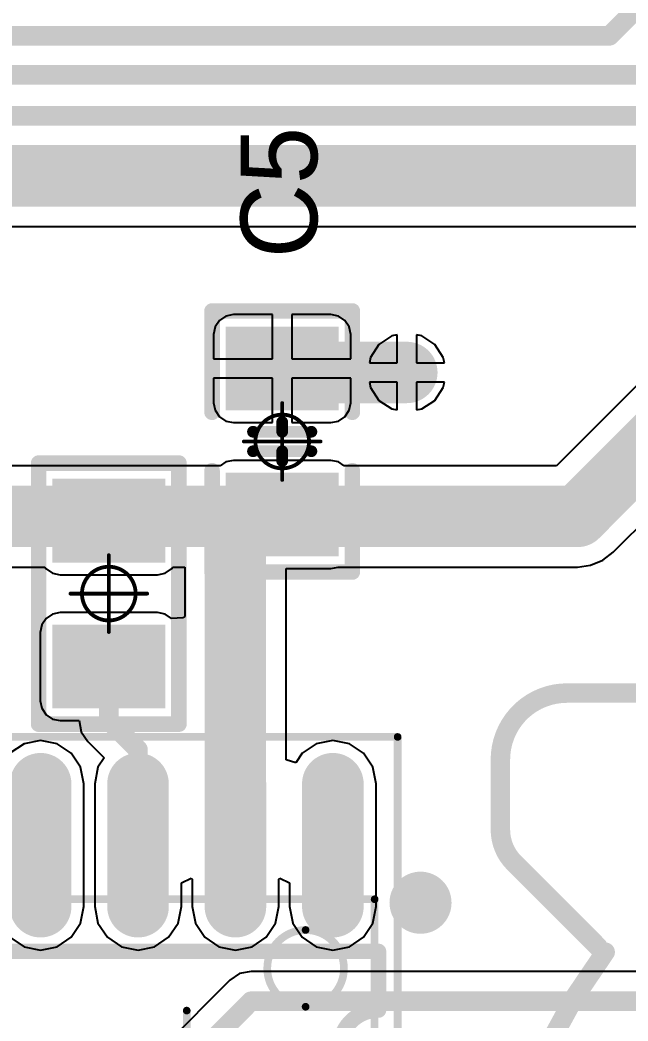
# Model space of a CAD drawing. Header units: millimetres. Extents: x 0.99 to 9.85, y 0.8 to 4.18.
# Drawn here: x 7.926 to 8.238, y 1.801 to 2.314 of the extents above; entities that cross this region are included whole.
import ezdxf

# ---------------------------------------------------------------- set-up
doc = ezdxf.new("R2010")
doc.units = ezdxf.units.MM
doc.header["$MEASUREMENT"] = 0
for name, color, linetype in [('BottomLayer', 5, 'Continuous'), ('BottomSolder', 6, 'Continuous'), ('Mechanical13', 56, 'Continuous'), ('Mechanical15', 56, 'Continuous'), ('MultiLayer', 9, 'Continuous'), ('TopLayer', 1, 'Continuous'), ('TopOverlay', 2, 'Continuous'), ('TopPaste', 8, 'Continuous'), ('TopSolder', 216, 'Continuous'), ('ViaHoleLayer', 16, 'Continuous')]:
    doc.layers.add(name, color=color, linetype=linetype)

# ---------------------------------------------------------------- blocks, each defined once
blk = doc.blocks.new('C_0805_L_6')
at = {"layer": 'Mechanical15', "const_width": 0.00197}
for points in [[(0, -0.01969), (0, 0.01969)], [(0, -0.01969), (0, 0.01969)], [(0.01969, 0), (-0.01969, 0)], [(0.01969, 0), (-0.01969, 0)]]:
    blk.add_lwpolyline(points, dxfattribs=at)
at = {"layer": 'Mechanical15'}
for points, const_width in [([(-0.00049, 0.01969, 1), (0.00049, 0.01969, 1)], 0.000984), ([(-0.00049, 0.01969, 1), (0.00049, 0.01969, 1)], 0.000984), ([(0.01378, 0, 1), (-0.01378, 0, 1)], 0.00197), ([(0.01378, 0, 1), (-0.01378, 0, 1)], 0.00197), ([(-0.02018, 0, 1), (-0.01919, 0, 1)], 0.000984), ([(-0.02018, 0, 1), (-0.01919, 0, 1)], 0.000984), ([(-0.01427, 0, 1), (-0.01329, 0, 1)], 0.000984), ([(-0.01427, 0, 1), (-0.01329, 0, 1)], 0.000984), ([(0.01329, 0, 1), (0.01427, 0, 1)], 0.000984), ([(0.01329, 0, 1), (0.01427, 0, 1)], 0.000984), ([(0.01919, 0, 1), (0.02018, 0, 1)], 0.000984), ([(0.01919, 0, 1), (0.02018, 0, 1)], 0.000984), ([(-0.00049, -0.01969, 1), (0.00049, -0.01969, 1)], 0.000984), ([(-0.00049, -0.01969, 1), (0.00049, -0.01969, 1)], 0.000984)]:
    blk.add_lwpolyline(points, format="xyb", close=True, dxfattribs=dict(at, const_width=const_width))
at = {"layer": 'TopLayer'}
for points in [[(-0.0199, -0.025), (-0.0199, 0.025), (-0.0549, -0.025), (-0.0549, 0.025)], [(0.0549, -0.025), (0.0549, 0.025), (0.0199, -0.025), (0.0199, 0.025)]]:
    blk.add_solid(points, dxfattribs=at)
at = {"layer": 'TopOverlay'}
for points, const_width in [([(-0.06693, -0.036), (-0.06693, 0.036)], 0.008), ([(-0.015, 0.036), (-0.06693, 0.036)], 0.008), ([(0.06693, 0.036), (0.015, 0.036)], 0.008), ([(0.06693, -0.036), (0.06693, 0.036)], 0.008), ([(-0.005, -0.015), (-0.005, 0.015)], 0.006), ([(0.005, -0.015), (0.005, 0.015)], 0.006), ([(-0.005, 0), (-0.01, 0)], 0.006), ([(0.01, 0), (0.005, 0)], 0.006), ([(-0.015, -0.036), (-0.06693, -0.036)], 0.008), ([(0.06693, -0.036), (0.015, -0.036)], 0.008)]:
    blk.add_lwpolyline(points, dxfattribs=dict(at, const_width=const_width))
for points, const_width in [([(-0.06893, 0.036, 1), (-0.06493, 0.036, 1)], 0.004), ([(-0.06893, 0.036, 1), (-0.06493, 0.036, 1)], 0.004), ([(-0.017, 0.036, 1), (-0.013, 0.036, 1)], 0.004), ([(0.013, 0.036, 1), (0.017, 0.036, 1)], 0.004), ([(0.06493, 0.036, 1), (0.06893, 0.036, 1)], 0.004), ([(0.06493, 0.036, 1), (0.06893, 0.036, 1)], 0.004), ([(-0.0065, 0.015, 1), (-0.0035, 0.015, 1)], 0.003), ([(0.0035, 0.015, 1), (0.0065, 0.015, 1)], 0.003), ([(-0.0115, 0, 1), (-0.0085, 0, 1)], 0.003), ([(-0.0065, 0, 1), (-0.0035, 0, 1)], 0.003), ([(0.0035, 0, 1), (0.0065, 0, 1)], 0.003), ([(0.0085, 0, 1), (0.0115, 0, 1)], 0.003), ([(-0.0065, -0.015, 1), (-0.0035, -0.015, 1)], 0.003), ([(0.0035, -0.015, 1), (0.0065, -0.015, 1)], 0.003), ([(-0.06893, -0.036, 1), (-0.06493, -0.036, 1)], 0.004), ([(-0.06893, -0.036, 1), (-0.06493, -0.036, 1)], 0.004), ([(-0.017, -0.036, 1), (-0.013, -0.036, 1)], 0.004), ([(0.013, -0.036, 1), (0.017, -0.036, 1)], 0.004), ([(0.06493, -0.036, 1), (0.06893, -0.036, 1)], 0.004), ([(0.06493, -0.036, 1), (0.06893, -0.036, 1)], 0.004)]:
    blk.add_lwpolyline(points, format="xyb", close=True, dxfattribs=dict(at, const_width=const_width))
at = {"layer": 'TopPaste'}
for points in [[(-0.0199, -0.025), (-0.0199, 0.025), (-0.0549, -0.025), (-0.0549, 0.025)], [(0.0549, -0.025), (0.0549, 0.025), (0.0199, -0.025), (0.0199, 0.025)]]:
    blk.add_solid(points, dxfattribs=at)
at = {"layer": 'TopSolder'}
for points in [[(-0.0159, -0.029), (-0.0159, 0.029), (-0.0589, -0.029), (-0.0589, 0.029)], [(0.0589, -0.029), (0.0589, 0.029), (0.0159, -0.029), (0.0159, 0.029)]]:
    blk.add_solid(points, dxfattribs=at)
blk = doc.blocks.new('R_0805_L_33')
at = {"layer": 'Mechanical15', "const_width": 0.00197}
for points in [[(0, -0.01969), (0, 0.01969)], [(0.01969, 0), (-0.01969, 0)]]:
    blk.add_lwpolyline(points, dxfattribs=at)
at = {"layer": 'Mechanical15'}
for points, const_width in [([(-0.00049, 0.01969, 1), (0.00049, 0.01969, 1)], 0.000984), ([(0.01378, 0, 1), (-0.01378, 0, 1)], 0.00197), ([(-0.02018, 0, 1), (-0.01919, 0, 1)], 0.000984), ([(-0.01427, 0, 1), (-0.01329, 0, 1)], 0.000984), ([(0.01329, 0, 1), (0.01427, 0, 1)], 0.000984), ([(0.01919, 0, 1), (0.02018, 0, 1)], 0.000984), ([(-0.00049, -0.01969, 1), (0.00049, -0.01969, 1)], 0.000984)]:
    blk.add_lwpolyline(points, format="xyb", close=True, dxfattribs=dict(at, const_width=const_width))
at = {"layer": 'TopLayer'}
for points in [[(-0.0199, -0.025), (-0.0199, 0.025), (-0.0549, -0.025), (-0.0549, 0.025)], [(0.0549, -0.025), (0.0549, 0.025), (0.0199, -0.025), (0.0199, 0.025)]]:
    blk.add_solid(points, dxfattribs=at)
at = {"layer": 'TopOverlay', "const_width": 0.008}
for points in [[(0.06693, 0.036), (-0.06693, 0.036)], [(-0.06693, -0.036), (-0.06693, 0.036)], [(0.06693, -0.036), (0.06693, 0.036)], [(0.06693, -0.036), (-0.06693, -0.036)]]:
    blk.add_lwpolyline(points, dxfattribs=at)
at = {"layer": 'TopOverlay', "const_width": 0.004}
for points in [[(-0.06893, 0.036, 1), (-0.06493, 0.036, 1)], [(-0.06893, 0.036, 1), (-0.06493, 0.036, 1)], [(0.06493, 0.036, 1), (0.06893, 0.036, 1)], [(0.06493, 0.036, 1), (0.06893, 0.036, 1)], [(-0.06893, -0.036, 1), (-0.06493, -0.036, 1)], [(-0.06893, -0.036, 1), (-0.06493, -0.036, 1)], [(0.06493, -0.036, 1), (0.06893, -0.036, 1)], [(0.06493, -0.036, 1), (0.06893, -0.036, 1)]]:
    blk.add_lwpolyline(points, format="xyb", close=True, dxfattribs=at)
at = {"layer": 'TopPaste'}
for points in [[(-0.0199, -0.025), (-0.0199, 0.025), (-0.0549, -0.025), (-0.0549, 0.025)], [(0.0549, -0.025), (0.0549, 0.025), (0.0199, -0.025), (0.0199, 0.025)]]:
    blk.add_solid(points, dxfattribs=at)
at = {"layer": 'TopSolder'}
for points in [[(-0.0159, -0.029), (-0.0159, 0.029), (-0.0589, -0.029), (-0.0589, 0.029)], [(0.0589, -0.029), (0.0589, 0.029), (0.0159, -0.029), (0.0159, 0.029)]]:
    blk.add_solid(points, dxfattribs=at)
blk = doc.blocks.new('SOIC_8_65')
at = {"layer": 'Mechanical13', "const_width": 0.00394}
for points in [[(0.07677, 0.09646), (-0.07677, 0.09646)], [(-0.07677, -0.09646), (-0.07677, 0.09646)], [(0.07677, -0.09646), (0.07677, 0.09646)], [(0.07677, -0.09646), (-0.07677, -0.09646)]]:
    blk.add_lwpolyline(points, dxfattribs=at)
at = {"layer": 'Mechanical13'}
for points, const_width in [([(-0.07776, 0.09646, 1), (-0.07579, 0.09646, 1)], 0.00197), ([(-0.07776, 0.09646, 1), (-0.07579, 0.09646, 1)], 0.00197), ([(0.07579, 0.09646, 1), (0.07776, 0.09646, 1)], 0.00197), ([(0.07579, 0.09646, 1), (0.07776, 0.09646, 1)], 0.00197), ([(-0.02165, 0.06102, 1), (-0.06102, 0.06102, 1)], 0.00394), ([(-0.06201, 0.06102, 1), (-0.06004, 0.06102, 1)], 0.00197), ([(-0.02264, 0.06102, 1), (-0.02067, 0.06102, 1)], 0.00197), ([(-0.07776, -0.09646, 1), (-0.07579, -0.09646, 1)], 0.00197), ([(-0.07776, -0.09646, 1), (-0.07579, -0.09646, 1)], 0.00197), ([(0.07579, -0.09646, 1), (0.07776, -0.09646, 1)], 0.00197), ([(0.07579, -0.09646, 1), (0.07776, -0.09646, 1)], 0.00197)]:
    blk.add_lwpolyline(points, format="xyb", close=True, dxfattribs=dict(at, const_width=const_width))
at = {"layer": 'Mechanical15', "const_width": 0.00394}
for points in [[(0.16, 0.10827), (-0.16, 0.10827)], [(-0.16, -0.10827), (-0.16, 0.10827)], [(0.16, -0.10827), (0.16, 0.10827)], [(0, -0.01969), (0, 0.01969)], [(0.01969, 0), (-0.01969, 0)], [(0.16, -0.10827), (-0.16, -0.10827)]]:
    blk.add_lwpolyline(points, dxfattribs=at)
at = {"layer": 'Mechanical15', "const_width": 0.00197}
for points in [[(-0.16098, 0.10827, 1), (-0.15902, 0.10827, 1)], [(-0.16098, 0.10827, 1), (-0.15902, 0.10827, 1)], [(0.15902, 0.10827, 1), (0.16098, 0.10827, 1)], [(0.15902, 0.10827, 1), (0.16098, 0.10827, 1)], [(-0.00098, 0.01969, 1), (0.00098, 0.01969, 1)], [(-0.02067, 0, 1), (-0.0187, 0, 1)], [(0.0187, 0, 1), (0.02067, 0, 1)], [(-0.00098, -0.01969, 1), (0.00098, -0.01969, 1)], [(-0.16098, -0.10827, 1), (-0.15902, -0.10827, 1)], [(-0.16098, -0.10827, 1), (-0.15902, -0.10827, 1)], [(0.15902, -0.10827, 1), (0.16098, -0.10827, 1)], [(0.15902, -0.10827, 1), (0.16098, -0.10827, 1)]]:
    blk.add_lwpolyline(points, format="xyb", close=True, dxfattribs=at)
at = {"layer": 'TopLayer', "const_width": 0.02362}
for points in [[(-0.13598, 0.075), (-0.07299, 0.075)], [(0.07299, 0.075), (0.13598, 0.075)], [(-0.13598, 0.025), (-0.07299, 0.025)], [(0.07299, 0.025), (0.13598, 0.025)], [(-0.13598, -0.025), (-0.07299, -0.025)], [(0.07299, -0.025), (0.13598, -0.025)], [(-0.13598, -0.075), (-0.07299, -0.075)], [(0.07299, -0.075), (0.13598, -0.075)]]:
    blk.add_lwpolyline(points, dxfattribs=at)
at = {"layer": 'TopLayer', "const_width": 0.01181}
for points in [[(-0.14189, 0.075, 1), (-0.13008, 0.075, 1)], [(-0.0789, 0.075, 1), (-0.06709, 0.075, 1)], [(0.06709, 0.075, 1), (0.0789, 0.075, 1)], [(0.13008, 0.075, 1), (0.14189, 0.075, 1)], [(-0.14189, 0.025, 1), (-0.13008, 0.025, 1)], [(-0.0789, 0.025, 1), (-0.06709, 0.025, 1)], [(0.06709, 0.025, 1), (0.0789, 0.025, 1)], [(0.13008, 0.025, 1), (0.14189, 0.025, 1)], [(-0.14189, -0.025, 1), (-0.13008, -0.025, 1)], [(-0.0789, -0.025, 1), (-0.06709, -0.025, 1)], [(0.06709, -0.025, 1), (0.0789, -0.025, 1)], [(0.13008, -0.025, 1), (0.14189, -0.025, 1)], [(-0.14189, -0.075, 1), (-0.13008, -0.075, 1)], [(-0.0789, -0.075, 1), (-0.06709, -0.075, 1)], [(0.06709, -0.075, 1), (0.0789, -0.075, 1)], [(0.13008, -0.075, 1), (0.14189, -0.075, 1)]]:
    blk.add_lwpolyline(points, format="xyb", close=True, dxfattribs=at)
at = {"layer": 'TopOverlay'}
for points, const_width in [([(-0.06892, 0.12, 1), (-0.08108, 0.12, 1)], 0.01969), ([(-0.086, 0.12, 1), (-0.07616, 0.12, 1)], 0.00984), ([(-0.07384, 0.12, 1), (-0.064, 0.12, 1)], 0.00984), ([(-0.052, 0.09843, 1), (-0.048, 0.09843, 1)], 0.004), ([(-0.05197, 0.09843, 1), (-0.04803, 0.09843, 1)], 0.00394), ([(-0.022, 0.09843, 1), (-0.018, 0.09843, 1)], 0.004), ([(-0.022, 0.09843, 1), (-0.018, 0.09843, 1)], 0.004), ([(0.018, 0.09843, 1), (0.022, 0.09843, 1)], 0.004), ([(0.018, 0.09843, 1), (0.022, 0.09843, 1)], 0.004), ([(0.048, 0.09843, 1), (0.052, 0.09843, 1)], 0.004), ([(0.04803, 0.09843, 1), (0.05197, 0.09843, 1)], 0.00394), ([(-0.002, 0.07843, 1), (0.002, 0.07843, 1)], 0.004), ([(-0.002, 0.07843, 1), (0.002, 0.07843, 1)], 0.004), ([(-0.05197, -0.09843, 1), (-0.04803, -0.09843, 1)], 0.00394), ([(-0.05197, -0.09843, 1), (-0.04803, -0.09843, 1)], 0.00394), ([(-0.0374, -0.09843, 1), (-0.03346, -0.09843, 1)], 0.00394), ([(0.03346, -0.09843, 1), (0.0374, -0.09843, 1)], 0.00394), ([(0.04803, -0.09843, 1), (0.05197, -0.09843, 1)], 0.00394), ([(0.04803, -0.09843, 1), (0.05197, -0.09843, 1)], 0.00394)]:
    blk.add_lwpolyline(points, format="xyb", close=True, dxfattribs=dict(at, const_width=const_width))
for points, const_width in [([(-0.02, 0.09843), (-0.05, 0.09843)], 0.008), ([(-0.05, -0.09843), (-0.05, 0.09843)], 0.00787), ([(0.05, 0.09843), (0.02, 0.09843)], 0.008), ([(0.05, -0.09843), (0.05, 0.09843)], 0.00787), ([(0.05, -0.09843), (-0.05, -0.09843)], 0.00787), ([(0.03543, -0.09843), (-0.03543, -0.09843)], 0.00787)]:
    blk.add_lwpolyline(points, dxfattribs=dict(at, const_width=const_width))
at = {"layer": 'TopOverlay', "const_width": 0.008}
for points in [[(0, 0.07843, -0.414214), (-0.02, 0.09843)], [(0.02, 0.09843, -0.414214), (0, 0.07843)]]:
    blk.add_lwpolyline(points, format="xyb", dxfattribs=at)
at = {"layer": 'TopPaste', "const_width": 0.02362}
for points in [[(-0.13598, 0.075), (-0.07299, 0.075)], [(0.07299, 0.075), (0.13598, 0.075)], [(-0.13598, 0.025), (-0.07299, 0.025)], [(0.07299, 0.025), (0.13598, 0.025)], [(-0.13598, -0.025), (-0.07299, -0.025)], [(0.07299, -0.025), (0.13598, -0.025)], [(-0.13598, -0.075), (-0.07299, -0.075)], [(0.07299, -0.075), (0.13598, -0.075)]]:
    blk.add_lwpolyline(points, dxfattribs=at)
at = {"layer": 'TopPaste', "const_width": 0.01181}
for points in [[(-0.14189, 0.075, 1), (-0.13008, 0.075, 1)], [(-0.0789, 0.075, 1), (-0.06709, 0.075, 1)], [(0.06709, 0.075, 1), (0.0789, 0.075, 1)], [(0.13008, 0.075, 1), (0.14189, 0.075, 1)], [(-0.14189, 0.025, 1), (-0.13008, 0.025, 1)], [(-0.0789, 0.025, 1), (-0.06709, 0.025, 1)], [(0.06709, 0.025, 1), (0.0789, 0.025, 1)], [(0.13008, 0.025, 1), (0.14189, 0.025, 1)], [(-0.14189, -0.025, 1), (-0.13008, -0.025, 1)], [(-0.0789, -0.025, 1), (-0.06709, -0.025, 1)], [(0.06709, -0.025, 1), (0.0789, -0.025, 1)], [(0.13008, -0.025, 1), (0.14189, -0.025, 1)], [(-0.14189, -0.075, 1), (-0.13008, -0.075, 1)], [(-0.0789, -0.075, 1), (-0.06709, -0.075, 1)], [(0.06709, -0.075, 1), (0.0789, -0.075, 1)], [(0.13008, -0.075, 1), (0.14189, -0.075, 1)]]:
    blk.add_lwpolyline(points, format="xyb", close=True, dxfattribs=at)
at = {"layer": 'TopSolder', "const_width": 0.03162}
for points in [[(-0.13598, 0.075), (-0.07299, 0.075)], [(0.07299, 0.075), (0.13598, 0.075)], [(-0.13598, 0.025), (-0.07299, 0.025)], [(0.07299, 0.025), (0.13598, 0.025)], [(-0.13598, -0.025), (-0.07299, -0.025)], [(0.07299, -0.025), (0.13598, -0.025)], [(-0.13598, -0.075), (-0.07299, -0.075)], [(0.07299, -0.075), (0.13598, -0.075)]]:
    blk.add_lwpolyline(points, dxfattribs=at)
at = {"layer": 'TopSolder', "const_width": 0.01581}
for points in [[(-0.14389, 0.075, 1), (-0.12808, 0.075, 1)], [(-0.0809, 0.075, 1), (-0.06509, 0.075, 1)], [(0.06509, 0.075, 1), (0.0809, 0.075, 1)], [(0.12808, 0.075, 1), (0.14389, 0.075, 1)], [(-0.14389, 0.025, 1), (-0.12808, 0.025, 1)], [(-0.0809, 0.025, 1), (-0.06509, 0.025, 1)], [(0.06509, 0.025, 1), (0.0809, 0.025, 1)], [(0.12808, 0.025, 1), (0.14389, 0.025, 1)], [(-0.14389, -0.025, 1), (-0.12808, -0.025, 1)], [(-0.0809, -0.025, 1), (-0.06509, -0.025, 1)], [(0.06509, -0.025, 1), (0.0809, -0.025, 1)], [(0.12808, -0.025, 1), (0.14389, -0.025, 1)], [(-0.14389, -0.075, 1), (-0.12808, -0.075, 1)], [(-0.0809, -0.075, 1), (-0.06509, -0.075, 1)], [(0.06509, -0.075, 1), (0.0809, -0.075, 1)], [(0.12808, -0.075, 1), (0.14389, -0.075, 1)]]:
    blk.add_lwpolyline(points, format="xyb", close=True, dxfattribs=at)
blk = doc.blocks.new('CR1220_A_69')
at = {"layer": 'TopOverlay', "const_width": 0.01}
for points in [[(0.17717, -0.23622, -2), (0.17717, 0.23622)], [(0.22293, 0.28293, -0.198912), (0.24, 0.29)], [(0.27586, 0.29, -0.414214), (0.31, 0.25586)]]:
    blk.add_lwpolyline(points, format="xyb", dxfattribs=at)
for points in [[(0.24, 0.29), (0.27586, 0.29)], [(0.22293, 0.28293), (0.19, 0.25)], [(0.31, 0.25586), (0.31, 0.12)], [(0.19, 0.25), (0.18, 0.24)]]:
    blk.add_lwpolyline(points, dxfattribs=at)
at = {"layer": 'TopOverlay', "const_width": 0.005}
for points in [[(0.2375, 0.29, 1), (0.2425, 0.29, 1)], [(0.2375, 0.29, 1), (0.2425, 0.29, 1)], [(0.27336, 0.29, 1), (0.27836, 0.29, 1)], [(0.27336, 0.29, 1), (0.27836, 0.29, 1)], [(0.22043, 0.28293, 1), (0.22543, 0.28293, 1)], [(0.22043, 0.28293, 1), (0.22543, 0.28293, 1)], [(0.3075, 0.25586, 1), (0.3125, 0.25586, 1)], [(0.3075, 0.25586, 1), (0.3125, 0.25586, 1)], [(0.1875, 0.25, 1), (0.1925, 0.25, 1)], [(0.1875, 0.25, 1), (0.1925, 0.25, 1)], [(0.1775, 0.24, 1), (0.1825, 0.24, 1)], [(0.17467, 0.23622, 1), (0.17967, 0.23622, 1)]]:
    blk.add_lwpolyline(points, format="xyb", close=True, dxfattribs=at)

msp = doc.modelspace()

# ---------------------------------------------------------------- linework, layer by layer
at = {"layer": 'BottomLayer'}
for p, q in [((8.11725, 2.1521), (8.11069, 2.14771)), ((8.12, 2.15264), (8.11725, 2.1521)), ((8.12, 2.1384), (8.12, 2.15264)), ((8.13274, 2.1521), (8.13, 2.15264)), ((8.13, 2.15264), (8.13, 2.1384)), ((8.1393, 2.14771), (8.13274, 2.1521)), ((8.11069, 2.14771), (8.10631, 2.14115)), ((8.14369, 2.14115), (8.1393, 2.14771)), ((8.10631, 2.14115), (8.10576, 2.1384)), ((8.14423, 2.1384), (8.14369, 2.14115)), ((8.10576, 2.1384), (8.12, 2.1384)), ((8.13, 2.1384), (8.14423, 2.1384)), ((8.12, 2.1284), (8.10576, 2.1284)), ((8.10576, 2.1284), (8.10631, 2.12566)), ((8.10631, 2.12566), (8.11069, 2.1191)), ((8.12, 2.11417), (8.12, 2.1284)), ((8.14423, 2.1284), (8.13, 2.1284)), ((8.13, 2.1284), (8.13, 2.11417)), ((8.1393, 2.1191), (8.14369, 2.12566)), ((8.14369, 2.12566), (8.14423, 2.1284)), ((8.11069, 2.1191), (8.11725, 2.11471)), ((8.11725, 2.11471), (8.12, 2.11417)), ((8.13, 2.11417), (8.13274, 2.11471)), ((8.13274, 2.11471), (8.1393, 2.1191))]:
    msp.add_line(p, q, dxfattribs=at)
at = {"layer": 'BottomLayer', "const_width": 0.00984}
msp.add_lwpolyline([(8.12008, 2.1334, 1), (8.12992, 2.1334, 1)], format="xyb", close=True, dxfattribs=at)
at = {"layer": 'BottomSolder', "const_width": 0.01384}
msp.add_lwpolyline([(8.11808, 2.1334, 1), (8.13192, 2.1334, 1)], format="xyb", close=True, dxfattribs=at)
at = {"layer": 'MultiLayer', "const_width": 0.00984}
msp.add_lwpolyline([(8.12008, 2.1334, 1), (8.12992, 2.1334, 1)], format="xyb", close=True, dxfattribs=at)
at = {"layer": 'TopLayer'}
for p, q in [((8.32861, 2.21234), (8.20184, 2.08557)), ((7.40001, 2.20828), (8.28025, 2.20828)), ((8.23097, 2.04124), (8.37295, 2.18322)), ((8.03209, 2.16232), (8.02879, 2.16011)), ((8.036, 2.1631), (8.03209, 2.16232)), ((8.056, 2.1631), (8.036, 2.1631)), ((8.056, 2.1404), (8.056, 2.1631)), ((8.086, 2.1631), (8.066, 2.1631)), ((8.066, 2.1631), (8.066, 2.1404)), ((8.0899, 2.16232), (8.086, 2.1631)), ((8.09321, 2.16011), (8.0899, 2.16232)), ((8.02658, 2.15681), (8.0258, 2.1529)), ((8.02879, 2.16011), (8.02658, 2.15681)), ((8.09542, 2.15681), (8.09321, 2.16011)), ((8.09619, 2.1529), (8.09542, 2.15681)), ((8.0258, 2.1529), (8.0258, 2.1404)), ((8.09619, 2.1404), (8.09619, 2.1529)), ((8.11725, 2.1521), (8.11069, 2.14771)), ((8.12, 2.15264), (8.11725, 2.1521)), ((8.12, 2.1384), (8.12, 2.15264)), ((8.13274, 2.1521), (8.13, 2.15264)), ((8.13, 2.15264), (8.13, 2.1384)), ((8.1393, 2.14771), (8.13274, 2.1521)), ((8.11069, 2.14771), (8.10631, 2.14115)), ((8.14369, 2.14115), (8.1393, 2.14771)), ((8.0258, 2.1404), (8.056, 2.1404)), ((8.066, 2.1404), (8.09619, 2.1404)), ((8.10631, 2.14115), (8.10576, 2.1384)), ((8.14423, 2.1384), (8.14369, 2.14115)), ((8.10576, 2.1384), (8.12, 2.1384)), ((8.13, 2.1384), (8.14423, 2.1384)), ((8.056, 2.1304), (8.0258, 2.1304)), ((8.0258, 2.1304), (8.0258, 2.1179)), ((8.056, 2.10771), (8.056, 2.1304)), ((8.09619, 2.1304), (8.066, 2.1304)), ((8.066, 2.1304), (8.066, 2.10771)), ((8.09619, 2.1179), (8.09619, 2.1304)), ((8.12, 2.1284), (8.10576, 2.1284)), ((8.10576, 2.1284), (8.10631, 2.12566)), ((8.10631, 2.12566), (8.11069, 2.1191)), ((8.12, 2.11417), (8.12, 2.1284)), ((8.14423, 2.1284), (8.13, 2.1284)), ((8.13, 2.1284), (8.13, 2.11417)), ((8.1393, 2.1191), (8.14369, 2.12566)), ((8.14369, 2.12566), (8.14423, 2.1284)), ((8.0258, 2.1179), (8.02658, 2.114)), ((8.09542, 2.114), (8.09619, 2.1179)), ((8.11069, 2.1191), (8.11725, 2.11471)), ((8.11725, 2.11471), (8.12, 2.11417)), ((8.13, 2.11417), (8.13274, 2.11471)), ((8.13274, 2.11471), (8.1393, 2.1191)), ((8.02658, 2.114), (8.02879, 2.1107)), ((8.02879, 2.1107), (8.03209, 2.10848)), ((8.0899, 2.10848), (8.09321, 2.1107)), ((8.09321, 2.1107), (8.09542, 2.114)), ((8.03209, 2.10848), (8.036, 2.10771)), ((8.036, 2.10771), (8.056, 2.10771)), ((8.066, 2.10771), (8.086, 2.10771)), ((8.086, 2.10771), (8.0899, 2.10848)), ((8.02918, 2.08557), (7.9086, 2.08557)), ((8.03209, 2.08752), (8.02918, 2.08557)), ((8.036, 2.0883), (8.03209, 2.08752)), ((8.086, 2.0883), (8.036, 2.0883)), ((8.0899, 2.08752), (8.086, 2.0883)), ((8.09282, 2.08557), (8.0899, 2.08752)), ((8.20184, 2.08557), (8.09282, 2.08557)), ((8.22559, 2.03711), (8.23097, 2.04124)), ((7.91936, 2.03363), (7.93916, 2.03363)), ((7.93916, 2.03363), (7.93979, 2.0327)), ((7.93979, 2.0327), (7.94309, 2.03049)), ((8.0009, 2.03049), (8.00421, 2.0327)), ((8.00421, 2.0327), (8.00483, 2.03363)), ((8.00483, 2.03363), (8.01103, 2.03363)), ((8.01103, 2.03363), (8.01103, 2.00834)), ((8.06297, 1.93477), (8.06297, 2.03291)), ((8.06297, 2.03291), (8.086, 2.03291)), ((8.086, 2.03291), (8.08965, 2.03363)), ((8.08965, 2.03363), (8.2126, 2.03363)), ((8.2126, 2.03363), (8.21932, 2.03452)), ((8.21932, 2.03452), (8.22559, 2.03711)), ((7.94309, 2.03049), (7.947, 2.02971)), ((7.947, 2.02971), (7.997, 2.02971)), ((7.997, 2.02971), (8.0009, 2.03049)), ((7.93979, 2.00731), (7.93758, 2.004)), ((7.94309, 2.00952), (7.93979, 2.00731)), ((7.947, 2.0103), (7.94309, 2.00952)), ((7.997, 2.0103), (7.947, 2.0103)), ((8.0009, 2.00952), (7.997, 2.0103)), ((8.00421, 2.00731), (8.0009, 2.00952)), ((8.01006, 2.00755), (8.00421, 2.00731)), ((8.01103, 2.00834), (8.01006, 2.00755)), ((7.93758, 2.004), (7.9368, 2.0001)), ((7.9368, 2.0001), (7.9368, 1.9651)), ((7.9368, 1.9651), (7.93758, 1.9612)), ((7.93758, 1.9612), (7.93979, 1.95789)), ((7.93979, 1.95789), (7.94309, 1.95568)), ((7.94309, 1.95568), (7.947, 1.95491)), ((7.947, 1.95491), (7.95672, 1.95491)), ((7.95672, 1.95491), (7.95787, 1.94915)), ((7.95787, 1.94915), (7.96118, 1.94419)), ((7.92849, 1.94302), (7.92128, 1.9382)), ((7.937, 1.94471), (7.92849, 1.94302)), ((7.94551, 1.94302), (7.937, 1.94471)), ((7.95272, 1.9382), (7.94551, 1.94302)), ((7.96118, 1.94419), (7.96963, 1.93574)), ((8.07849, 1.94302), (8.07128, 1.9382)), ((8.087, 1.94471), (8.07849, 1.94302)), ((8.09551, 1.94302), (8.087, 1.94471)), ((8.10272, 1.9382), (8.09551, 1.94302)), ((7.95755, 1.93098), (7.95272, 1.9382)), ((7.96963, 1.93574), (7.96645, 1.93098)), ((8.07128, 1.9382), (8.06797, 1.93325)), ((8.10755, 1.93098), (8.10272, 1.9382)), ((7.95924, 1.92247), (7.95755, 1.93098)), ((7.96645, 1.93098), (7.96476, 1.92247)), ((8.06797, 1.93325), (8.06297, 1.93477)), ((8.10924, 1.92247), (8.10755, 1.93098)), ((7.95924, 1.85948), (7.95924, 1.92247)), ((7.96476, 1.92247), (7.96476, 1.85948)), ((8.10924, 1.85948), (8.10924, 1.92247)), ((8.00924, 1.87174), (8.01424, 1.87409)), ((8.01424, 1.87409), (8.01476, 1.87365)), ((8.01476, 1.87365), (8.01476, 1.85948)), ((8.05924, 1.87365), (8.05976, 1.87409)), ((8.05924, 1.85948), (8.05924, 1.87365)), ((8.05976, 1.87409), (8.06476, 1.87174)), ((8.00924, 1.85948), (8.00924, 1.87174)), ((8.06476, 1.87174), (8.06476, 1.85948)), ((7.95755, 1.85097), (7.95924, 1.85948)), ((7.96476, 1.85948), (7.96645, 1.85097)), ((8.00755, 1.85097), (8.00924, 1.85948)), ((8.01476, 1.85948), (8.01645, 1.85097)), ((8.05755, 1.85097), (8.05924, 1.85948)), ((8.06476, 1.85948), (8.06645, 1.85097)), ((8.10755, 1.85097), (8.10924, 1.85948)), ((7.95272, 1.84376), (7.95755, 1.85097)), ((7.96645, 1.85097), (7.97128, 1.84376)), ((8.00272, 1.84376), (8.00755, 1.85097)), ((8.01645, 1.85097), (8.02128, 1.84376)), ((8.05272, 1.84376), (8.05755, 1.85097)), ((8.06645, 1.85097), (8.07128, 1.84376)), ((8.10272, 1.84376), (8.10755, 1.85097)), ((7.92128, 1.84376), (7.92849, 1.83893)), ((7.94551, 1.83893), (7.95272, 1.84376)), ((7.97128, 1.84376), (7.97849, 1.83893)), ((7.99551, 1.83893), (8.00272, 1.84376)), ((8.02128, 1.84376), (8.02849, 1.83893)), ((8.04551, 1.83893), (8.05272, 1.84376)), ((8.07128, 1.84376), (8.07849, 1.83893)), ((8.09551, 1.83893), (8.10272, 1.84376)), ((7.92849, 1.83893), (7.937, 1.83724)), ((7.937, 1.83724), (7.94551, 1.83893)), ((7.97849, 1.83893), (7.987, 1.83724)), ((7.987, 1.83724), (7.99551, 1.83893)), ((8.02849, 1.83893), (8.037, 1.83724)), ((8.037, 1.83724), (8.04551, 1.83893)), ((8.07849, 1.83893), (8.087, 1.83724)), ((8.087, 1.83724), (8.09551, 1.83893)), ((8.03915, 1.82513), (8.03419, 1.82181)), ((8.045, 1.82629), (8.03915, 1.82513)), ((8.34467, 1.82629), (8.045, 1.82629)), ((8.03419, 1.82181), (7.97619, 1.76381))]:
    msp.add_line(p, q, dxfattribs=at)
for points, const_width in [([(8.229, 2.306), (8.61886, 2.69586)], 0.01), ([(7.34, 2.306), (8.229, 2.306)], 0.01), ([(7.34828, 2.286), (8.248, 2.286)], 0.01), ([(7.35557, 2.265), (8.257, 2.265)], 0.01), ([(7.38925, 2.23425), (8.28025, 2.23425)], 0.0315), ([(8.2126, 2.0596), (8.35458, 2.20158)], 0.0315), ([(8.049, 2.1334), (8.125, 2.1334)], 0.0315), ([(7.9086, 2.0596), (8.044, 2.0596)], 0.0315), ([(8.037, 2.0526), (8.044, 2.0596)], 0.0315), ([(8.044, 2.0596), (8.2126, 2.0596)], 0.0315), ([(8.037, 1.89098), (8.037, 2.0526)], 0.0315), ([(7.972, 1.955), (7.972, 1.9826)], 0.01), ([(7.972, 1.955), (7.987, 1.94)], 0.01), ([(7.987, 1.89098), (7.987, 1.94)], 0.01), ([(7.987, 1.753), (8.045, 1.811)], 0.01), ([(8.045, 1.811), (8.351, 1.811)], 0.01)]:
    msp.add_lwpolyline(points, dxfattribs=dict(at, const_width=const_width))
for points, const_width in [([(8.2265, 2.306, 1), (8.2315, 2.306, 1)], 0.005), ([(8.2265, 2.306, 1), (8.2315, 2.306, 1)], 0.005), ([(8.04112, 2.1334, 1), (8.05687, 2.1334, 1)], 0.01575), ([(8.11712, 2.1334, 1), (8.13287, 2.1334, 1)], 0.01575), ([(8.12008, 2.1334, 1), (8.12992, 2.1334, 1)], 0.00984), ([(8.03612, 2.0596, 1), (8.05187, 2.0596, 1)], 0.01575), ([(8.03612, 2.0596, 1), (8.05187, 2.0596, 1)], 0.01575), ([(8.03612, 2.0596, 1), (8.05187, 2.0596, 1)], 0.01575), ([(8.20473, 2.0596, 1), (8.22048, 2.0596, 1)], 0.01575), ([(8.20473, 2.0596, 1), (8.22048, 2.0596, 1)], 0.01575), ([(8.02913, 2.0526, 1), (8.04487, 2.0526, 1)], 0.01575), ([(8.02913, 2.0526, 1), (8.04487, 2.0526, 1)], 0.01575), ([(7.9695, 1.9826, 1), (7.9745, 1.9826, 1)], 0.005), ([(7.9695, 1.955, 1), (7.9745, 1.955, 1)], 0.005), ([(7.9695, 1.955, 1), (7.9745, 1.955, 1)], 0.005), ([(7.9845, 1.94, 1), (7.9895, 1.94, 1)], 0.005), ([(7.9845, 1.94, 1), (7.9895, 1.94, 1)], 0.005), ([(8.02913, 1.89098, 1), (8.04487, 1.89098, 1)], 0.01575), ([(7.9845, 1.89098, 1), (7.9895, 1.89098, 1)], 0.005), ([(8.0425, 1.811, 1), (8.0475, 1.811, 1)], 0.005), ([(8.0425, 1.811, 1), (8.0475, 1.811, 1)], 0.005)]:
    msp.add_lwpolyline(points, format="xyb", close=True, dxfattribs=dict(at, const_width=const_width))
at = {"layer": 'TopSolder', "const_width": 0.01384}
msp.add_lwpolyline([(8.11808, 2.1334, 1), (8.13192, 2.1334, 1)], format="xyb", close=True, dxfattribs=at)
at = {"layer": 'ViaHoleLayer', "const_width": 0.00492}
msp.add_lwpolyline([(8.12254, 2.1334, 1), (8.12746, 2.1334, 1)], format="xyb", close=True, dxfattribs=at)

# ---------------------------------------------------------------- block references
for name, p, rotation in [('C_0805_L_6', (8.061, 2.098), 270), ('CR1220_A_69', (8.463, 1.659), 90), ('R_0805_L_33', (7.972, 2.02), 270), ('SOIC_8_65', (8.012, 1.78649), 270)]:
    msp.add_blockref(name, p, dxfattribs=dict(rotation=rotation))

# ---------------------------------------------------------------- texts
at = {"layer": 'TopOverlay'}
msp.add_text('C5', height=0.03937, rotation=90, dxfattribs=at).set_placement((8.079, 2.192))

doc.saveas('drawing.dxf')
